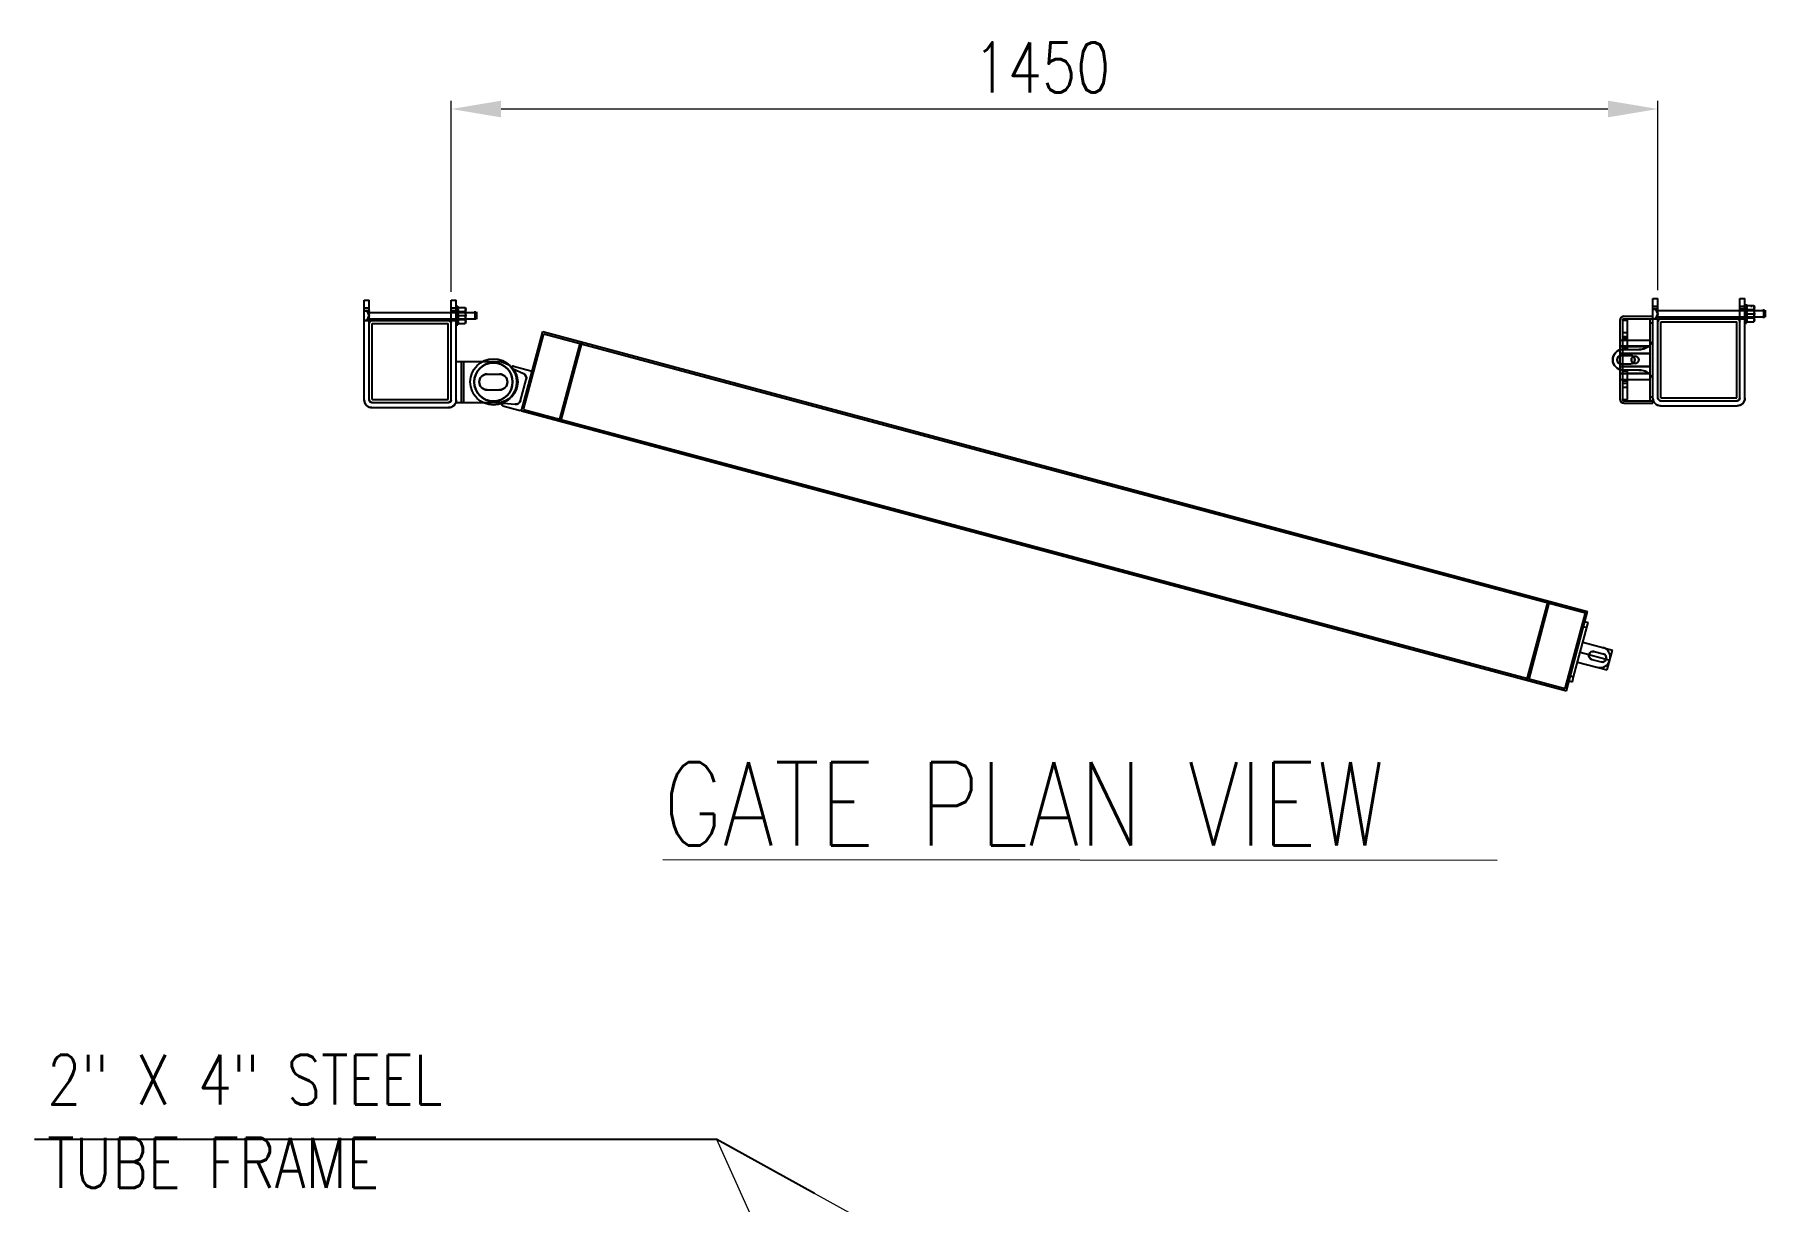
# Model space of a CAD drawing. Header units: inches. Extents: x 181346 to 1685482, y -440516 to 1273429.
# Drawn here: x 1576507 to 1578586, y 829993 to 831394 of the extents above; entities that cross this region are included whole.
import ezdxf

# ---------------------------------------------------------------- set-up
doc = ezdxf.new("R2010")
doc.units = ezdxf.units.IN
doc.header["$LTSCALE"] = 10
doc.header["$MEASUREMENT"] = 0
doc.layers.get('0').update_dxf_attribs({"lineweight": 0})
doc.layers.add('@ TEXT', color=1, linetype='Continuous', lineweight=13)
doc.layers.add('OtherObjectType', color=1, linetype='Continuous', lineweight=0)
for name, color, linetype in [('CADdetails-1-FINE', 1, 'Continuous'), ('CADdetails-11-VERYFINE', 11, 'Continuous'), ('CADdetails-7-VERYFINE', 7, 'Continuous'), ('CADdetails-9-EXTRAFINE', 9, 'Continuous')]:
    doc.layers.add(name, color=color, linetype=linetype)
doc.styles.add('ROMANS', font='romans.shx', dxfattribs={"width": 0.8})
doc.dimstyles.new('Scale20', dxfattribs={"dimscale": 20, "dimtxt": 3, "dimasz": 3, "dimexe": 0.5, "dimexo": 0.5, "dimgap": 1, "dimtad": 1, "dimdec": 0, "dimzin": 0, "dimdsep": 46, "dimtxsty": 'ROMANS', "dimcen": 2, "dimclrd": 4, "dimclre": 2, "dimclrt": 1, "dimadec": 0, "dimazin": 0, "dimtfac": 1, "dimtdec": 0, "dimtofl": 0, "dimtmove": 0, "dimatfit": 3, "dimfxl": 1, "dimtolj": 1, "dimtzin": 0, "dimlwd": 5, "dimlwe": 5, "dimarcsym": 0})

# ---------------------------------------------------------------- blocks, each defined once
blk = doc.blocks.new('*D95')
at = {"color": 2, "lineweight": 5, "transparency": 16777216}
for p, q in [((1577007.6, 831085.5), (1577007.6, 831315.1)), ((1578457.4, 831087.6), (1578457.4, 831315.1))]:
    blk.add_line(p, q, dxfattribs=at)
at = {"color": 4, "lineweight": 5, "transparency": 16777216}
blk.add_line((1578397.4, 831305.1), (1577067.6, 831305.1), dxfattribs=at)
at = {"color": 4, "transparency": 16777216}
for points in [[(1577067.6, 831315.1), (1577067.6, 831295.1), (1577007.6, 831305.1)], [(1578397.4, 831315.1), (1578397.4, 831295.1), (1578457.4, 831305.1)]]:
    blk.add_solid(points, dxfattribs=at)
at = {"layer": 'Defpoints', "color": 0, "transparency": 16777216}
for p in [(1577007.6, 831305.1), (1577007.6, 831075.5), (1578457.4, 831077.6)]:
    blk.add_point(p, dxfattribs=at)
at = {"color": 1, "transparency": 16777216, "insert": (1577717.3, 831355.1), "char_height": 60, "attachment_point": 5, "style": 'ROMANS'}
blk.add_mtext('\\A1;1450', dxfattribs=at)

msp = doc.modelspace()

# ---------------------------------------------------------------- linework, layer by layer
at = {"layer": 'CADdetails-1-FINE', "linetype": 'Continuous'}
for p, q in [((1576903.1, 831075.5), (1576909.2, 831075.5)), ((1576903.1, 831066.3), (1576903.1, 831075.5)), ((1576909.2, 831066.3), (1576909.2, 831075.5)), ((1577007.6, 831075.5), (1577013.7, 831075.5)), ((1577007.6, 831066.3), (1577007.6, 831075.5)), ((1577013.7, 831066.3), (1577013.7, 831075.5)), ((1578451.3, 831077.6), (1578457.4, 831077.6)), ((1578451.3, 831068.4), (1578451.3, 831077.6)), ((1578457.4, 831068.4), (1578457.4, 831077.6)), ((1578555.8, 831077.6), (1578561.9, 831077.6)), ((1578555.8, 831068.4), (1578555.8, 831077.6)), ((1578561.9, 831068.4), (1578561.9, 831077.6)), ((1576903.1, 830955.6), (1576903.1, 831066.3)), ((1576909.2, 830955.6), (1576909.2, 831066.3)), ((1576912.3, 831050.9), (1577004.5, 831050.9)), ((1577007.6, 830955.6), (1577007.6, 831066.3)), ((1577013.7, 831001.8), (1577013.7, 831066.3)), ((1578451.3, 831056.1), (1578451.3, 831068.4)), ((1578457.4, 830957.8), (1578457.4, 831068.4)), ((1578460.5, 831053.1), (1578552.7, 831053.1)), ((1578555.8, 830957.8), (1578555.8, 831068.4)), ((1578561.9, 830957.8), (1578561.9, 831068.4)), ((1576909.2, 830955.6), (1576909.2, 831047.9)), ((1576912.8, 830956.1), (1576912.8, 831047.4)), ((1576912.8, 831047.4), (1577004, 831047.4)), ((1577004, 830956.1), (1577004, 831047.4)), ((1577007.6, 830955.6), (1577007.6, 831047.9)), ((1578457.4, 830957.8), (1578457.4, 831050)), ((1578461, 831049.5), (1578552.2, 831049.5)), ((1578461, 830958.3), (1578461, 831049.5)), ((1578552.2, 830958.3), (1578552.2, 831049.5)), ((1578555.8, 830957.8), (1578555.8, 831050)), ((1576912.3, 830952.6), (1577004.5, 830952.6)), ((1576912.3, 830952.6), (1577004.5, 830952.6)), ((1576912.8, 830956.1), (1577004, 830956.1)), ((1578460.5, 830954.7), (1578552.7, 830954.7)), ((1578460.5, 830954.7), (1578552.7, 830954.7)), ((1578460.5, 830948.5), (1578552.7, 830948.5)), ((1578461, 830958.3), (1578552.2, 830958.3)), ((1576912.3, 830946.4), (1577004.5, 830946.4))]:
    msp.add_line(p, q, dxfattribs=at)
at = {"layer": 'CADdetails-1-FINE', "linetype": 'Continuous', "extrusion": (0, 0, -1)}
for centre, radius, start, end in [((-1576912.3, 831047.9), 3.07, 0, 90), ((-1578460.5, 831050), 3.07, 0, 90), ((-1578552.7, 831050), 3.07, 90, 180), ((-1576912.3, 830955.6), 9.22, 270, 0), ((-1576912.3, 830955.6), 3.07, 270, 0), ((-1576912.3, 830955.6), 3.07, 270, 0), ((-1577004.5, 830955.6), 3.07, 180, 270), ((-1577004.5, 830955.6), 9.22, 180, 270), ((-1577004.5, 830955.6), 3.07, 180, 270), ((-1578460.5, 830957.8), 9.22, 270, 0), ((-1578460.5, 830957.8), 3.07, 270, 0), ((-1578460.5, 830957.8), 3.07, 270, 0), ((-1578552.7, 830957.8), 3.07, 180, 270), ((-1578552.7, 830957.8), 9.22, 180, 270), ((-1578552.7, 830957.8), 3.07, 180, 270)]:
    msp.add_arc(centre, radius, start, end, dxfattribs=at)
at = {"layer": 'CADdetails-1-FINE', "linetype": 'Continuous'}
for centre, radius, start, end in [((1576912.3, 831047.9), 3.07, 90, 180), ((1578460.5, 831050), 3.07, 90, 180), ((1578552.7, 831050), 3.07, 0, 90), ((1576912.3, 830955.6), 9.22, 180, 270), ((1576912.3, 830955.6), 3.07, 180, 270), ((1576912.3, 830955.6), 3.07, 180, 270), ((1577004.5, 830955.6), 3.07, 270, 0), ((1577004.5, 830955.6), 9.22, 270, 0), ((1577004.5, 830955.6), 3.07, 270, 0), ((1578460.5, 830957.8), 9.22, 180, 270), ((1578460.5, 830957.8), 3.07, 180, 270), ((1578460.5, 830957.8), 3.07, 180, 270), ((1578552.7, 830957.8), 3.07, 270, 0), ((1578552.7, 830957.8), 9.22, 270, 0), ((1578552.7, 830957.8), 3.07, 270, 0)]:
    msp.add_arc(centre, radius, start, end, dxfattribs=at)
at = {"layer": 'CADdetails-11-VERYFINE', "linetype": 'Continuous'}
for p, q in [((1577092, 830942.7), (1577117.5, 831037.7)), ((1577094.5, 830944.1), (1577118.9, 831035.2)), ((1577117.5, 831037.7), (1578372.9, 830701.3)), ((1577118.9, 831035.2), (1578370.4, 830699.8)), ((1577138.1, 830932.4), (1577162.5, 831023.5)), ((1577139.5, 830929.9), (1577165, 831024.9)), ((1577092, 830942.7), (1578347.5, 830606.3)), ((1577094.5, 830944.1), (1578346, 830608.8)), ((1578300, 830619), (1578325.4, 830714)), ((1578302.5, 830620.4), (1578326.9, 830711.5)), ((1578346, 830608.8), (1578370.4, 830699.8)), ((1578347.5, 830606.3), (1578372.9, 830701.3))]:
    msp.add_line(p, q, dxfattribs=at)
at = {"layer": 'CADdetails-7-VERYFINE'}
msp.add_lwpolyline([(1577444.1, 830002.5), (1577326.6, 830067.4), (1576507.1, 830067.4)], dxfattribs=at)
at = {"layer": 'CADdetails-9-EXTRAFINE', "linetype": 'Continuous'}
for p, q in [((1576903.1, 831066.3), (1576909.2, 831066.3)), ((1576903.1, 831063.2), (1576909.2, 831063.2)), ((1576903.1, 831062.6), (1576906.7, 831062.6)), ((1576903.1, 831051.5), (1576906.7, 831051.5)), ((1576903.1, 831050.9), (1576909.2, 831050.9)), ((1576909, 831062.6), (1576909.2, 831062.4)), ((1576909, 831057), (1576909.2, 831057)), ((1576909, 831051.5), (1576909.2, 831051.7)), ((1576909.2, 831060.8), (1577036.5, 831060.8)), ((1576909.2, 831053.2), (1577036.5, 831053.2)), ((1577007.6, 831066.3), (1577013.7, 831066.3)), ((1577007.6, 831063.2), (1577013.7, 831063.2)), ((1577007.6, 831050.9), (1577013.7, 831050.9)), ((1577014.1, 831068.4), (1577015.7, 831068.4)), ((1577014.1, 831045.7), (1577014.1, 831068.4)), ((1577014.1, 831062.8), (1577015.7, 831062.8)), ((1577014.1, 831057), (1577015.7, 831057)), ((1577014.1, 831051.3), (1577015.7, 831051.3)), ((1577015.7, 831064.4), (1577015.7, 831068.4)), ((1577015.7, 831057), (1577015.7, 831064.4)), ((1577015.7, 831061.3), (1577025.1, 831061.3)), ((1577015.7, 831057), (1577025.1, 831057)), ((1577015.7, 831049.7), (1577015.7, 831057)), ((1577015.7, 831052.8), (1577025.1, 831052.8)), ((1577016.4, 831066.8), (1577024.4, 831066.8)), ((1577016.4, 831061.9), (1577024.4, 831061.9)), ((1577016.4, 831052.2), (1577024.4, 831052.2)), ((1577025.1, 831064.4), (1577025.1, 831065.5)), ((1577025.1, 831057), (1577025.1, 831064.4)), ((1577025.1, 831049.7), (1577025.1, 831057)), ((1577036.5, 831051.7), (1577036.5, 831062.4)), ((1577036.5, 831060.8), (1577038.3, 831060)), ((1577036.5, 831053.2), (1577038.3, 831054.1)), ((1577038.3, 831052.8), (1577038.3, 831061.3)), ((1578412, 831027.5), (1578412, 831051.5)), ((1578415.1, 831051.5), (1578420.9, 831051.5)), ((1578415.1, 831036.7), (1578415.1, 831051.5)), ((1578416.6, 831056.1), (1578451.3, 831056.1)), ((1578416.6, 831053.1), (1578448.2, 831053.1)), ((1578420.9, 831036.7), (1578420.9, 831051.5)), ((1578448.2, 831053.1), (1578451.3, 831053.1)), ((1578448.2, 831048.4), (1578448.2, 831053.1)), ((1578451.3, 831068.4), (1578457.4, 831068.4)), ((1578451.3, 831065.3), (1578457.4, 831065.3)), ((1578451.3, 831064.7), (1578454.9, 831064.7)), ((1578451.3, 831053.1), (1578451.3, 831056.1)), ((1578451.3, 831053.6), (1578454.9, 831053.6)), ((1578451.3, 831048.4), (1578451.3, 831053.1)), ((1578451.3, 831053), (1578457.4, 831053)), ((1578457.2, 831064.7), (1578457.4, 831064.5)), ((1578457.2, 831059.2), (1578457.4, 831059.2)), ((1578457.2, 831053.6), (1578457.4, 831053.8)), ((1578457.4, 831063), (1578584.7, 831063)), ((1578457.4, 831055.4), (1578584.7, 831055.4)), ((1578555.8, 831068.4), (1578561.9, 831068.4)), ((1578555.8, 831065.3), (1578561.9, 831065.3)), ((1578555.8, 831053), (1578561.9, 831053)), ((1578562.3, 831047.8), (1578562.3, 831070.5)), ((1578562.3, 831064.9), (1578563.9, 831064.9)), ((1578562.3, 831059.2), (1578563.9, 831059.2)), ((1578562.3, 831053.4), (1578563.9, 831053.4)), ((1578563.9, 831066.5), (1578563.9, 831070.5)), ((1578563.9, 831059.2), (1578563.9, 831066.5)), ((1578563.9, 831063.4), (1578573.3, 831063.4)), ((1578563.9, 831059.2), (1578573.3, 831059.2)), ((1578563.9, 831051.8), (1578563.9, 831059.2)), ((1578563.9, 831054.9), (1578573.3, 831054.9)), ((1578563.9, 831047.8), (1578563.9, 831051.8)), ((1578564.6, 831068.9), (1578572.6, 831068.9)), ((1578564.6, 831064.1), (1578572.6, 831064.1)), ((1578564.6, 831054.3), (1578572.6, 831054.3)), ((1578568.9, 831068.4), (1578570.5, 831068.4)), ((1578573.3, 831066.5), (1578573.3, 831067.6)), ((1578573.3, 831059.2), (1578573.3, 831066.5)), ((1578573.3, 831051.8), (1578573.3, 831059.2)), ((1578573.3, 831050.7), (1578573.3, 831051.8)), ((1578584.7, 831053.8), (1578584.7, 831064.5)), ((1578584.7, 831063), (1578586.5, 831062.1)), ((1578584.7, 831055.4), (1578586.5, 831056.2)), ((1578586.5, 831055), (1578586.5, 831063.4)), ((1577014.1, 831045.7), (1577015.7, 831045.7)), ((1577015.7, 831045.7), (1577015.7, 831049.7)), ((1577016.4, 831047.3), (1577024.4, 831047.3)), ((1577025.1, 831048.6), (1577025.1, 831049.7)), ((1578415.1, 831036.7), (1578420.9, 831036.7)), ((1578415.1, 831027.9), (1578415.1, 831036.7)), ((1578415.1, 831031.9), (1578420.9, 831031.9)), ((1578420.9, 831027.9), (1578420.9, 831036.7)), ((1578448.2, 831048.4), (1578451.3, 831048.4)), ((1578448.2, 830959.3), (1578448.2, 831048.4)), ((1578451.3, 830959.3), (1578451.3, 831048.4)), ((1578562.3, 831047.8), (1578563.9, 831047.8)), ((1578564.6, 831049.4), (1578572.6, 831049.4)), ((1578412, 830980.3), (1578412, 831027.5)), ((1578412, 831027.5), (1578415.1, 831027.5)), ((1578412, 831020.6), (1578448.2, 831020.6)), ((1578412, 831020), (1578448.2, 831020)), ((1578412, 831012), (1578448.2, 831012)), ((1578412, 831011.4), (1578448.2, 831011.4)), ((1578415.1, 831029.3), (1578420.9, 831029.3)), ((1578415.1, 831027.9), (1578420.9, 831027.9)), ((1578415.1, 831027.5), (1578415.1, 831027.9)), ((1578415.1, 831027.5), (1578448.2, 831027.5)), ((1578415.1, 830980.3), (1578415.1, 831027.5)), ((1578415.1, 831019.8), (1578420.9, 831019.8)), ((1578415.1, 831017.3), (1578420.9, 831017.3)), ((1578415.4, 831016.2), (1578434.9, 831016.2)), ((1578420.9, 831017.3), (1578420.9, 831027.9)), ((1577013.7, 830952.6), (1577013.7, 831001.8)), ((1577013.7, 831001.8), (1577022.9, 831001.8)), ((1577019.9, 830952.6), (1577019.9, 831001.8)), ((1577022.9, 831001.8), (1577062.9, 831001.8)), ((1577022.9, 830952.6), (1577022.9, 831001.8)), ((1577081.4, 830993.3), (1577094.3, 830987.2)), ((1577082.5, 830996.1), (1577103.2, 830990.6)), ((1578412, 830996.3), (1578448.2, 830996.3)), ((1578412, 830995.7), (1578448.2, 830995.7)), ((1578413.3, 831008.9), (1578424.7, 831008.9)), ((1578413.3, 830998.9), (1578424.7, 830998.9)), ((1578415.1, 830990.4), (1578420.9, 830990.4)), ((1578415.4, 830991.6), (1578434.9, 830991.6)), ((1578420.9, 830979.8), (1578420.9, 830990.4)), ((1577050.8, 830986.6), (1577065.7, 830986.6)), ((1577050.8, 830967.7), (1577065.7, 830967.7)), ((1577091, 830954.9), (1577097.7, 830980.1)), ((1578412, 830987.7), (1578448.2, 830987.7)), ((1578412, 830987.2), (1578448.2, 830987.2)), ((1578412, 830956.2), (1578412, 830980.3)), ((1578412, 830980.3), (1578415.1, 830980.3)), ((1578415.1, 830987.9), (1578420.9, 830987.9)), ((1578415.1, 830979.8), (1578415.1, 830980.3)), ((1578415.1, 830980.3), (1578448.2, 830980.3)), ((1578415.1, 830979.8), (1578420.9, 830979.8)), ((1578415.1, 830971), (1578415.1, 830979.8)), ((1578415.1, 830978.5), (1578420.9, 830978.5)), ((1578415.1, 830975.8), (1578420.9, 830975.8)), ((1578415.1, 830971), (1578420.9, 830971)), ((1578415.1, 830956.2), (1578415.1, 830971)), ((1578420.9, 830971), (1578420.9, 830979.8)), ((1578420.9, 830956.2), (1578420.9, 830971)), ((1577013.7, 830952.6), (1577022.9, 830952.6)), ((1577022.9, 830952.6), (1577062.9, 830952.6)), ((1577069.7, 830948.6), (1577090.5, 830943.1)), ((1577070.3, 830951.7), (1577084.5, 830950.4)), ((1578415.1, 830956.2), (1578420.9, 830956.2)), ((1578416.6, 830954.7), (1578448.2, 830954.7)), ((1578416.6, 830951.6), (1578451.3, 830951.6)), ((1578448.2, 830959.3), (1578451.3, 830959.3)), ((1578448.2, 830954.7), (1578448.2, 830959.3)), ((1578448.2, 830954.7), (1578451.3, 830954.7)), ((1578451.3, 830954.7), (1578451.3, 830959.3)), ((1578451.3, 830951.6), (1578451.3, 830954.7)), ((1578356.1, 830623), (1578372.1, 830682.4)), ((1578368.1, 830683.5), (1578372.1, 830682.4)), ((1578369.7, 830689.4), (1578373.6, 830688.4)), ((1578372.1, 830682.4), (1578373.6, 830688.4)), ((1578367.3, 830664.6), (1578402.9, 830655.1)), ((1578360.9, 830640.8), (1578396.5, 830631.3)), ((1578364.1, 830652.7), (1578399.7, 830643.2)), ((1578378.1, 830643.8), (1578389.1, 830640.9)), ((1578380.7, 830653.5), (1578391.7, 830650.5)), ((1578396.5, 830631.3), (1578402.9, 830655.1)), ((1578350.6, 830618.1), (1578354.6, 830617.1)), ((1578352.2, 830624.1), (1578356.1, 830623)), ((1578354.6, 830617.1), (1578356.1, 830623))]:
    msp.add_line(p, q, dxfattribs=at)
for points in [[(1576906.7, 831062.6, 0), (1576906.7, 831062.6, 0), (1576909, 831062.6, 0), (1576909, 831062.6, 0), (1576906.7, 831062.6, 0)], [(1576906.7, 831051.5, 0), (1576906.7, 831051.5, 0), (1576909, 831057, 0), (1576909, 831057, 0), (1576906.7, 831062.6, 0)], [(1576906.7, 831062.6, 0), (1576906.7, 831062.6, 0), (1576909, 831057, 0), (1576909, 831057, 0), (1576906.7, 831051.5, 0)], [(1576906.7, 831051.5, 0), (1576906.7, 831051.5, 0), (1576909, 831051.5, 0), (1576909, 831051.5, 0), (1576906.7, 831051.5, 0)], [(1577016.4, 831066.8, 0), (1577016.4, 831066.8, 0), (1577015.9, 831065.6, 0), (1577015.9, 831065.6, 0), (1577015.7, 831064.4, 0)], [(1577015.7, 831064.4, 0), (1577015.7, 831064.4, 0), (1577015.9, 831065.6, 0), (1577015.9, 831065.6, 0), (1577016.4, 831066.8, 0)], [(1577015.7, 831064.4, 0), (1577015.7, 831064.4, 0), (1577015.9, 831063.1, 0), (1577015.9, 831063.1, 0), (1577016.4, 831061.9, 0)], [(1577016.4, 831061.9, 0), (1577016.4, 831061.9, 0), (1577015.9, 831063.1, 0), (1577015.9, 831063.1, 0), (1577015.7, 831064.4, 0)], [(1577015.7, 831057, 0), (1577015.7, 831057, 0), (1577015.9, 831059.5, 0), (1577015.9, 831059.5, 0), (1577016.4, 831061.9, 0)], [(1577016.4, 831061.9, 0), (1577016.4, 831061.9, 0), (1577015.9, 831059.5, 0), (1577015.9, 831059.5, 0), (1577015.7, 831057, 0)], [(1577016.4, 831052.2, 0), (1577016.4, 831052.2, 0), (1577015.9, 831054.6, 0), (1577015.9, 831054.6, 0), (1577015.7, 831057, 0)], [(1577015.7, 831057, 0), (1577015.7, 831057, 0), (1577015.9, 831054.6, 0), (1577015.9, 831054.6, 0), (1577016.4, 831052.2, 0)], [(1577015.7, 831049.7, 0), (1577015.7, 831049.7, 0), (1577015.9, 831050.9, 0), (1577015.9, 831050.9, 0), (1577016.4, 831052.2, 0)], [(1577016.4, 831052.2, 0), (1577016.4, 831052.2, 0), (1577015.9, 831050.9, 0), (1577015.9, 831050.9, 0), (1577015.7, 831049.7, 0)], [(1577025.1, 831064.4, 0), (1577025.1, 831064.4, 0), (1577024.9, 831065.6, 0), (1577024.9, 831065.6, 0), (1577024.4, 831066.8, 0)], [(1577024.4, 831066.8, 0), (1577024.4, 831066.8, 0), (1577024.9, 831065.6, 0), (1577024.9, 831065.6, 0), (1577025.1, 831064.4, 0)], [(1577024.4, 831061.9, 0), (1577024.4, 831061.9, 0), (1577024.9, 831063.1, 0), (1577024.9, 831063.1, 0), (1577025.1, 831064.4, 0)], [(1577025.1, 831064.4, 0), (1577025.1, 831064.4, 0), (1577024.9, 831063.1, 0), (1577024.9, 831063.1, 0), (1577024.4, 831061.9, 0)], [(1577025.1, 831057, 0), (1577025.1, 831057, 0), (1577024.9, 831059.5, 0), (1577024.9, 831059.5, 0), (1577024.4, 831061.9, 0)], [(1577024.4, 831061.9, 0), (1577024.4, 831061.9, 0), (1577024.9, 831059.5, 0), (1577024.9, 831059.5, 0), (1577025.1, 831057, 0)], [(1577025.1, 831057, 0), (1577025.1, 831057, 0), (1577024.9, 831054.6, 0), (1577024.9, 831054.6, 0), (1577024.4, 831052.2, 0)], [(1577024.4, 831052.2, 0), (1577024.4, 831052.2, 0), (1577024.9, 831054.6, 0), (1577024.9, 831054.6, 0), (1577025.1, 831057, 0)], [(1577024.4, 831052.2, 0), (1577024.4, 831052.2, 0), (1577024.9, 831050.9, 0), (1577024.9, 831050.9, 0), (1577025.1, 831049.7, 0)], [(1577025.1, 831049.7, 0), (1577025.1, 831049.7, 0), (1577024.9, 831050.9, 0), (1577024.9, 831050.9, 0), (1577024.4, 831052.2, 0)], [(1578454.9, 831064.7, 0), (1578454.9, 831064.7, 0), (1578457.2, 831064.7, 0), (1578457.2, 831064.7, 0), (1578454.9, 831064.7, 0)], [(1578454.9, 831053.6, 0), (1578454.9, 831053.6, 0), (1578457.2, 831059.2, 0), (1578457.2, 831059.2, 0), (1578454.9, 831064.7, 0)], [(1578454.9, 831064.7, 0), (1578454.9, 831064.7, 0), (1578457.2, 831059.2, 0), (1578457.2, 831059.2, 0), (1578454.9, 831053.6, 0)], [(1578454.9, 831053.6, 0), (1578454.9, 831053.6, 0), (1578457.2, 831053.6, 0), (1578457.2, 831053.6, 0), (1578454.9, 831053.6, 0)], [(1578564.6, 831068.9, 0), (1578564.6, 831068.9, 0), (1578564.1, 831067.7, 0), (1578564.1, 831067.7, 0), (1578563.9, 831066.5, 0)], [(1578563.9, 831066.5, 0), (1578563.9, 831066.5, 0), (1578564.1, 831067.7, 0), (1578564.1, 831067.7, 0), (1578564.6, 831068.9, 0)], [(1578563.9, 831066.5, 0), (1578563.9, 831066.5, 0), (1578564.1, 831065.3, 0), (1578564.1, 831065.3, 0), (1578564.6, 831064.1, 0)], [(1578564.6, 831064.1, 0), (1578564.6, 831064.1, 0), (1578564.1, 831065.3, 0), (1578564.1, 831065.3, 0), (1578563.9, 831066.5, 0)], [(1578563.9, 831059.2, 0), (1578563.9, 831059.2, 0), (1578564.1, 831061.6, 0), (1578564.1, 831061.6, 0), (1578564.6, 831064.1, 0)], [(1578564.6, 831064.1, 0), (1578564.6, 831064.1, 0), (1578564.1, 831061.6, 0), (1578564.1, 831061.6, 0), (1578563.9, 831059.2, 0)], [(1578564.6, 831054.3, 0), (1578564.6, 831054.3, 0), (1578564.1, 831056.7, 0), (1578564.1, 831056.7, 0), (1578563.9, 831059.2, 0)], [(1578563.9, 831059.2, 0), (1578563.9, 831059.2, 0), (1578564.1, 831056.7, 0), (1578564.1, 831056.7, 0), (1578564.6, 831054.3, 0)], [(1578563.9, 831051.8, 0), (1578563.9, 831051.8, 0), (1578564.1, 831053.1, 0), (1578564.1, 831053.1, 0), (1578564.6, 831054.3, 0)], [(1578564.6, 831054.3, 0), (1578564.6, 831054.3, 0), (1578564.1, 831053.1, 0), (1578564.1, 831053.1, 0), (1578563.9, 831051.8, 0)], [(1578563.9, 831051.8, 0), (1578563.9, 831051.8, 0), (1578564.1, 831050.6, 0), (1578564.1, 831050.6, 0), (1578564.6, 831049.4, 0)], [(1578564.6, 831049.4, 0), (1578564.6, 831049.4, 0), (1578564.1, 831050.6, 0), (1578564.1, 831050.6, 0), (1578563.9, 831051.8, 0)], [(1578573.3, 831066.5, 0), (1578573.3, 831066.5, 0), (1578573.1, 831067.7, 0), (1578573.1, 831067.7, 0), (1578572.6, 831068.9, 0)], [(1578572.6, 831068.9, 0), (1578572.6, 831068.9, 0), (1578573.1, 831067.7, 0), (1578573.1, 831067.7, 0), (1578573.3, 831066.5, 0)], [(1578572.6, 831064.1, 0), (1578572.6, 831064.1, 0), (1578573.1, 831065.3, 0), (1578573.1, 831065.3, 0), (1578573.3, 831066.5, 0)], [(1578573.3, 831066.5, 0), (1578573.3, 831066.5, 0), (1578573.1, 831065.3, 0), (1578573.1, 831065.3, 0), (1578572.6, 831064.1, 0)], [(1578573.3, 831059.2, 0), (1578573.3, 831059.2, 0), (1578573.1, 831061.6, 0), (1578573.1, 831061.6, 0), (1578572.6, 831064.1, 0)], [(1578572.6, 831064.1, 0), (1578572.6, 831064.1, 0), (1578573.1, 831061.6, 0), (1578573.1, 831061.6, 0), (1578573.3, 831059.2, 0)], [(1578573.3, 831059.2, 0), (1578573.3, 831059.2, 0), (1578573.1, 831056.7, 0), (1578573.1, 831056.7, 0), (1578572.6, 831054.3, 0)], [(1578572.6, 831054.3, 0), (1578572.6, 831054.3, 0), (1578573.1, 831056.7, 0), (1578573.1, 831056.7, 0), (1578573.3, 831059.2, 0)], [(1578572.6, 831054.3, 0), (1578572.6, 831054.3, 0), (1578573.1, 831053.1, 0), (1578573.1, 831053.1, 0), (1578573.3, 831051.8, 0)], [(1578573.3, 831051.8, 0), (1578573.3, 831051.8, 0), (1578573.1, 831053.1, 0), (1578573.1, 831053.1, 0), (1578572.6, 831054.3, 0)], [(1578572.6, 831049.4, 0), (1578572.6, 831049.4, 0), (1578573.1, 831050.6, 0), (1578573.1, 831050.6, 0), (1578573.3, 831051.8, 0)], [(1578573.3, 831051.8, 0), (1578573.3, 831051.8, 0), (1578573.1, 831050.6, 0), (1578573.1, 831050.6, 0), (1578572.6, 831049.4, 0)], [(1577015.7, 831049.7, 0), (1577015.7, 831049.7, 0), (1577015.9, 831048.5, 0), (1577015.9, 831048.5, 0), (1577016.4, 831047.3, 0)], [(1577016.4, 831047.3, 0), (1577016.4, 831047.3, 0), (1577015.9, 831048.5, 0), (1577015.9, 831048.5, 0), (1577015.7, 831049.7, 0)], [(1577024.4, 831047.3, 0), (1577024.4, 831047.3, 0), (1577024.9, 831048.5, 0), (1577024.9, 831048.5, 0), (1577025.1, 831049.7, 0)], [(1577025.1, 831049.7, 0), (1577025.1, 831049.7, 0), (1577024.9, 831048.5, 0), (1577024.9, 831048.5, 0), (1577024.4, 831047.3, 0)]]:
    msp.add_polyline3d(points, dxfattribs=at)
for centre, radius in [((1577058.3, 830977.2), 27.8), ((1577058.3, 830977.2), 23.1), ((1578429.9, 831003.9), 4.43)]:
    msp.add_circle(centre, radius, dxfattribs=at)
at = {"layer": 'CADdetails-9-EXTRAFINE', "linetype": 'Continuous', "extrusion": (0, 0, -1)}
for centre, radius in [((-1577058.3, 830977.2), 23.1), ((-1578429.9, 831003.9), 4.43)]:
    msp.add_circle(centre, radius, dxfattribs=at)
for centre, radius, start, end in [((-1577004.5, 831047.9), 3.07, 90, 180), ((-1578416.6, 831051.5), 4.61, 0, 90), ((-1578416.6, 831051.5), 1.54, 0, 90), ((-1578415.4, 831003.9), 12.3, 270, 90), ((-1578434.9, 831034.6), 18.4, 207.8181, 270), ((-1578434.9, 831034.6), 18.4, 207.8181, 224.1296), ((-1577062.9, 830977.2), 24.6, 90, 270), ((-1577082.1, 830994.7), 1.54, 295, 105), ((-1577102.8, 830989.1), 1.54, 105, 195), ((-1578413.3, 831003.9), 4.99, 270, 90), ((-1578424.7, 831003.9), 4.99, 90, 270), ((-1578434.9, 830973.1), 18.4, 90, 152.1819), ((-1577050.8, 830977.2), 9.44, 270, 90), ((-1577065.7, 830977.2), 9.44, 90, 270), ((-1577091.8, 830981.7), 6.15, 115, 195), ((-1578434.9, 830973.1), 18.4, 135.8704, 152.1819), ((-1577070.1, 830950.1), 1.54, 285, 95), ((-1577085, 830956.5), 6.15, 195, 275), ((-1578416.6, 830956.2), 4.61, 270, 0), ((-1578416.6, 830956.2), 1.54, 270, 0), ((-1577090.9, 830944.6), 1.54, 195, 285), ((-1578379.4, 830648.6), 4.99, 285, 105), ((-1578390.4, 830645.7), 4.99, 105, 285)]:
    msp.add_arc(centre, radius, start, end, dxfattribs=at)
at = {"layer": 'CADdetails-9-EXTRAFINE', "linetype": 'Continuous'}
for centre, radius, start, end in [((1577004.5, 831047.9), 3.07, 0, 90), ((1578416.6, 831051.5), 4.61, 90, 180), ((1578416.6, 831051.5), 1.54, 90, 180), ((1578415.4, 831003.9), 12.3, 90, 270), ((1578434.9, 831034.6), 18.4, 270, 315.8704), ((1577062.9, 830977.2), 24.6, 270, 90), ((1577082.1, 830994.7), 1.54, 75, 245), ((1577102.8, 830989.1), 1.54, 345, 75), ((1578413.3, 831003.9), 4.99, 90, 270), ((1578424.7, 831003.9), 4.99, 270, 90), ((1578434.9, 830973.1), 18.4, 44.1296, 90), ((1577050.8, 830977.2), 9.44, 90, 270), ((1577065.7, 830977.2), 9.44, 270, 90), ((1577091.8, 830981.7), 6.15, 345, 65), ((1577070.1, 830950.1), 1.54, 85, 255), ((1577085, 830956.5), 6.15, 265, 345), ((1578416.6, 830956.2), 4.61, 180, 270), ((1578416.6, 830956.2), 1.54, 180, 270), ((1577090.9, 830944.6), 1.54, 255, 345), ((1578387.9, 830646.4), 12.3, 255, 75), ((1578379.4, 830648.6), 4.99, 75, 255), ((1578390.4, 830645.7), 4.99, 255, 75)]:
    msp.add_arc(centre, radius, start, end, dxfattribs=at)
at = {"layer": 'OtherObjectType'}
msp.add_line((1577261.9, 830403.5), (1578264.2, 830402.8), dxfattribs=at)

# ---------------------------------------------------------------- texts
at = {"layer": '@ TEXT', "color": 1, "insert": (1576522.1, 830169.1), "char_height": 60, "attachment_point": 1, "style": 'ROMANS'}
msp.add_mtext('2" X 4" STEEL \\PTUBE FRAME', dxfattribs=at)
at = {"layer": 'OtherObjectType', "style": 'ROMANS', "width": 0.8}
msp.add_text('GATE PLAN VIEW', height=100, dxfattribs=at).set_placement((1577261.9, 830420.4))

# ---------------------------------------------------------------- dimensions: what is measured, and where the dimension line sits
dim = msp.add_linear_dim(base=(1577007.6, 831305.1), p1=(1578457.4, 831077.6), p2=(1577007.6, 831075.5), dimstyle='Scale20')
dim.commit()
dim.dimension.update_dxf_attribs({"geometry": '*D95', "text_midpoint": (1577717.3, 831305.1), "dimtype": 160})

# ---------------------------------------------------------------- leaders
for points in [[(1578043.4, 829671.7), (1577326.6, 830067.4)], [(1577495.1, 829693.7), (1577326.6, 830067.4)]]:
    msp.add_leader(points, dimstyle='Scale20')

doc.saveas('drawing.dxf')
